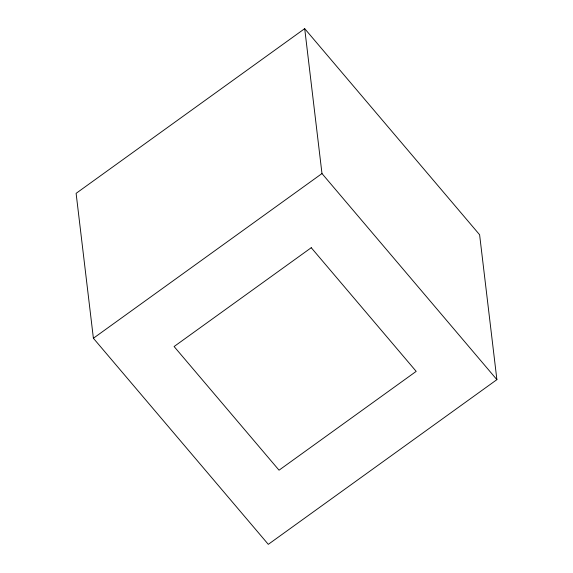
<?xml version="1.0" encoding="UTF-8"?>
<svg xmlns="http://www.w3.org/2000/svg" width="573" height="573" viewBox="0 0 573 573"><rect width="100%" height="100%" fill="white"/><g stroke="black" fill="none" stroke-linecap="round" stroke-linejoin="round"><path stroke-width="0.86" d="M304.7 28.65L76.109 193.352L93.392 338.256L268.3 544.35L496.891 379.648L479.608 234.744L304.7 28.65L321.983 173.555L496.891 379.648M93.392 338.256L321.983 173.555M311.246 247.715L174.092 346.536L279.037 470.189L416.191 371.368L311.246 247.715"/></g></svg>
